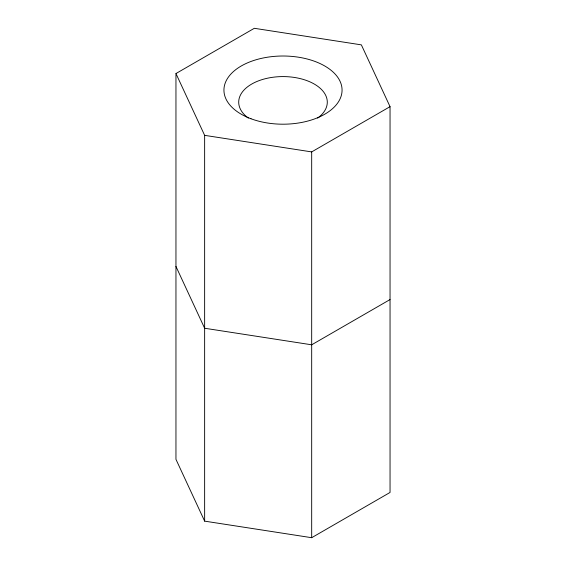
<?xml version="1.0" encoding="UTF-8"?>
<svg xmlns="http://www.w3.org/2000/svg" width="566" height="566" viewBox="0 0 566 566"><rect width="100%" height="100%" fill="white"/><g stroke="black" fill="none" stroke-linecap="round" stroke-linejoin="round"><path stroke-width="0.85" d="M175.955 73.545L254.318 28.3L361.363 44.863L390.045 106.663L390.045 492.455L311.682 537.7L204.637 521.137L175.955 459.337L175.955 73.545L204.637 135.345L204.637 521.137M204.637 135.345L311.682 151.907L390.045 106.663M390.045 299.563L311.682 344.8L204.637 328.245L175.955 266.437M311.682 151.907L311.682 537.7M248.34 118.082A44.297 25.576 0 0 1 252.882 83.407A44.297 25.576 0 0 1 313.118 83.407A44.297 25.576 0 0 1 317.66 118.082M251 118.761A59.062 34.094 0 0 0 341.991 91.777A59.062 34.094 0 0 0 256.016 59.777A59.062 34.094 0 0 0 251 118.761"/></g></svg>
